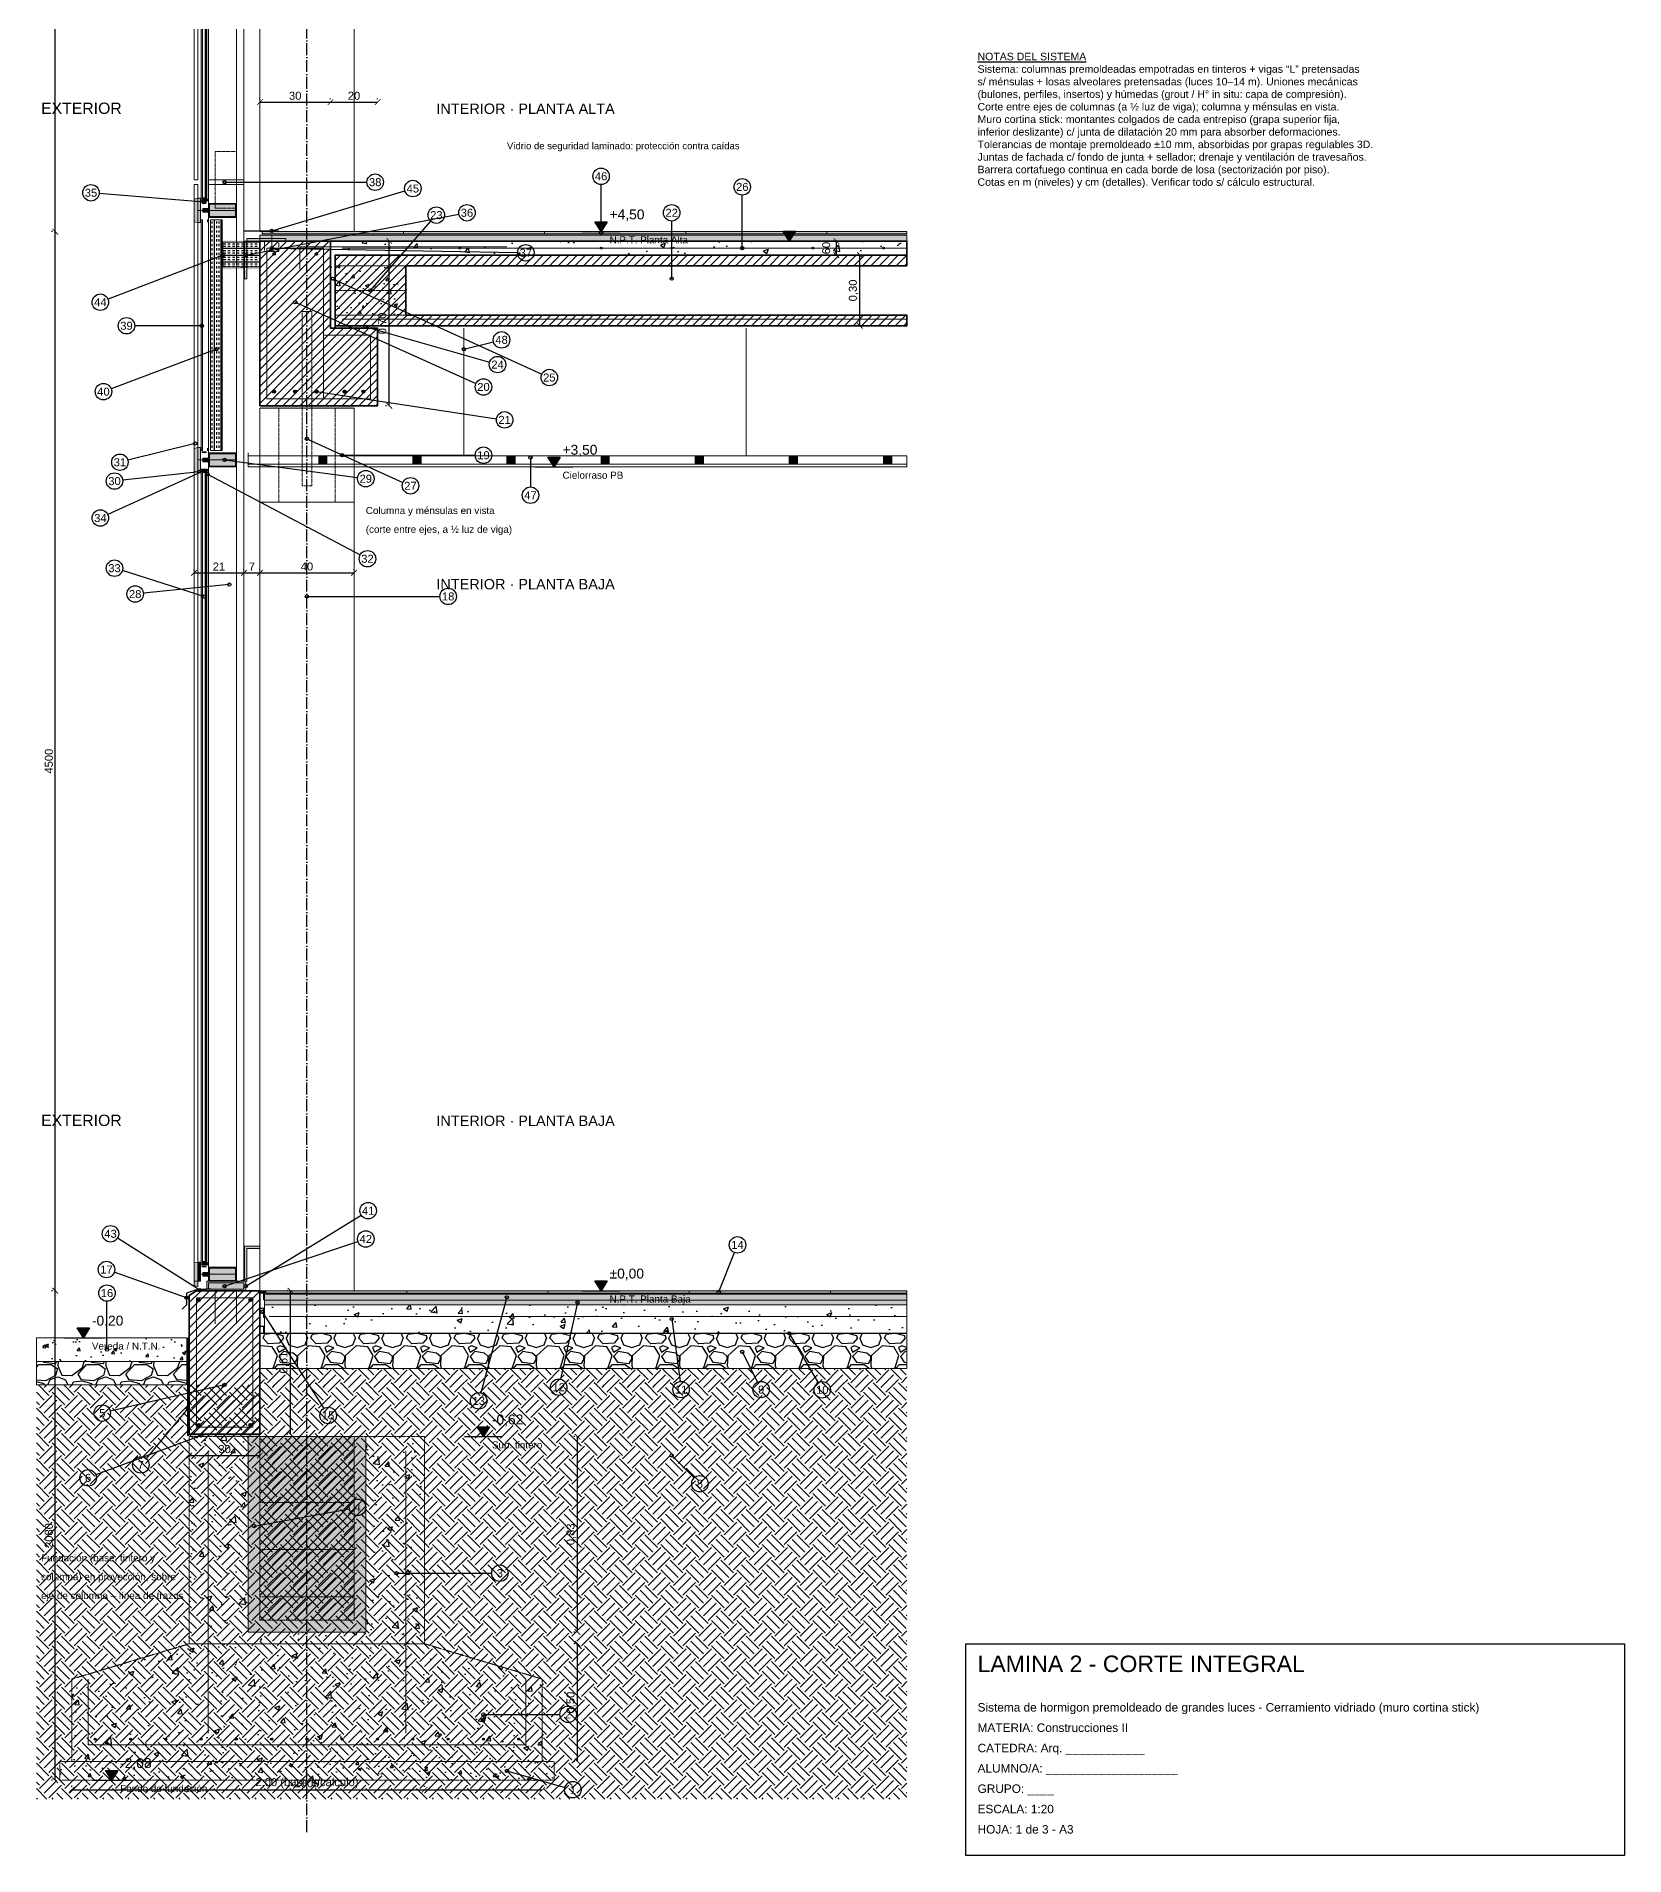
# Model space of a CAD drawing. Header units: millimetres. Extents: x -700 to 6050, y -2400 to 10581.
# Drawn here: x -700 to 6050, y -2400 to 5329 of the extents above; entities that cross this region are included whole.
import ezdxf
from ezdxf.enums import TextEntityAlignment as Align

# ---------------------------------------------------------------- set-up
doc = ezdxf.new("R2010")
doc.units = ezdxf.units.MM
doc.linetypes.add('DASHDOT', pattern=[3.556, 2.54, -0.508, 0, -0.508])
doc.linetypes.add('DASHED', pattern=[1.524, 1.27, -0.254])
for name, color, linetype in [('A-ACERO', 250, 'Continuous'), ('A-AISLACION-EPS', 50, 'Continuous'), ('A-AISLACION-LANA', 40, 'Continuous'), ('A-ALUMINIO', 253, 'Continuous'), ('A-ARMADURAS', 14, 'Continuous'), ('A-BARRERAS-MEMBRANAS', 7, 'Continuous'), ('A-CONTORNOS', 7, 'Continuous'), ('A-GROUT', 251, 'Continuous'), ('A-HORMIGON-INSITU', 33, 'Continuous'), ('A-HORMIGON-PREMOLDEADO', 8, 'Continuous'), ('A-HORMIGON-SIMPLE', 9, 'Continuous'), ('A-MORTERO-CARPETAS', 252, 'Continuous'), ('A-NEOPRENO-SELLADORES', 7, 'Continuous'), ('A-PROYECCION-OCULTO', 8, 'DASHED'), ('A-SELLADOR-INTUMESCENTE', 1, 'Continuous'), ('A-SOLADOS', 31, 'Continuous'), ('A-TERRENO', 32, 'Continuous'), ('A-TOSCA', 42, 'Continuous'), ('A-VIDRIO', 4, 'Continuous'), ('A-VISTA', 8, 'Continuous'), ('X-COTAS', 3, 'Continuous'), ('X-EJES', 1, 'DASHDOT'), ('X-NIVELES', 7, 'Continuous'), ('X-REFERENCIAS', 1, 'Continuous'), ('X-ROTULO', 7, 'Continuous'), ('X-TEXTOS', 7, 'Continuous')]:
    doc.layers.add(name, color=color, linetype=linetype)
doc.styles.add('ARIAL', font='arial.ttf')
doc.dimstyles.new('CORTE_1-20', dxfattribs={"dimscale": 20, "dimtxt": 1.7, "dimasz": 1.2, "dimexe": 0.8, "dimexo": 0.6, "dimgap": 0.5, "dimtad": 1, "dimdec": 0, "dimtxsty": 'ARIAL', "dimblk": 'ARCHTICK', "dimcen": 2.5, "dimclrd": 3, "dimclre": 3, "dimazin": 3, "dimtfac": 1, "dimtmove": 0, "dimatfit": 3, "dimarcsym": 0})

# ---------------------------------------------------------------- blocks, each defined once
blk = doc.blocks.new('_ARCHTICK')
at = {"color": 0, "linetype": 'ByBlock', "const_width": 0.15}
blk.add_lwpolyline([(-0.5, -0.5), (0.5, 0.5)], dxfattribs=at)

msp = doc.modelspace()

# ---------------------------------------------------------------- hatches: boundary and pattern name
at = {"layer": 'A-ACERO', "true_color": 0x333333}
h = msp.add_hatch(color=250, dxfattribs=at)
h.dxf.hatch_style = 1
h.paths.add_polyline_path([(2, 4620), (24, 4620), (24, 4626), (2, 4626)])
at = {"layer": 'A-ACERO', "true_color": 0x3b3b3b}
h = msp.add_hatch(color=250, dxfattribs=at)
h.dxf.hatch_style = 1
h.paths.add_polyline_path([(90, 3570), (93, 3570), (93, 4550), (90, 4550)])
h = msp.add_hatch(color=250, dxfattribs=at)
h.dxf.hatch_style = 1
h.paths.add_polyline_path([(185, 4460), (360, 4460), (360, 4470), (195, 4470), (195, 4300), (185, 4300)])
h = msp.add_hatch(color=250, dxfattribs=at)
h.dxf.hatch_style = 1
h.paths.add_polyline_path([(93, 4340), (250, 4340), (250, 4350), (93, 4350)])
at = {"layer": 'A-ACERO', "true_color": 0x333333}
h = msp.add_hatch(color=250, dxfattribs=at)
h.dxf.hatch_style = 1
h.paths.add_polyline_path([(2, 3560), (24, 3560), (24, 3566), (2, 3566)])
at = {"layer": 'A-ACERO', "true_color": 0x3b3b3b}
h = msp.add_hatch(color=250, dxfattribs=at)
h.dxf.hatch_style = 1
h.paths.add_polyline_path([(185, 40), (195, 40), (195, 180), (250, 180), (250, 190), (185, 190)])
at = {"layer": 'A-ACERO', "true_color": 0x333333}
h = msp.add_hatch(color=250, dxfattribs=at)
h.dxf.hatch_style = 1
h.paths.add_polyline_path([(2, 100), (24, 100), (24, 106), (2, 106)])
at = {"layer": 'A-AISLACION-EPS'}
h = msp.add_hatch(dxfattribs=at)
h.set_pattern_fill('ZIGZAG', color=256, scale=6, angle=90)
h.paths.add_polyline_path([(250, -180), (270, -180), (270, -10), (250, -10)])
at = {"layer": 'A-AISLACION-LANA'}
h = msp.add_hatch(dxfattribs=at)
h.set_pattern_fill('INSUL', color=256, scale=3, angle=90)
h.paths.add_polyline_path([(40, 3570), (90, 3570), (90, 4550), (40, 4550)])
h = msp.add_hatch(dxfattribs=at)
h.set_pattern_fill('INSUL', color=256, scale=3)
h.paths.add_polyline_path([(93, 4350), (250, 4350), (250, 4455), (93, 4455)])
at = {"layer": 'A-ALUMINIO', "true_color": 0xb9c0c6}
h = msp.add_hatch(color=9, dxfattribs=at)
h.dxf.hatch_style = 1
h.paths.add_polyline_path([(-30, 4542), (-14, 4538), (-14, 4642), (-30, 4638)])
at = {"layer": 'A-ALUMINIO', "true_color": 0x9aa3ab}
h = msp.add_hatch(color=253, dxfattribs=at)
h.dxf.hatch_style = 1
h.paths.add_polyline_path([(-14, 4538), (-2, 4538), (-2, 4642), (-14, 4642)])
h = msp.add_hatch(color=253, dxfattribs=at)
h.dxf.hatch_style = 1
h.paths.add_polyline_path([(6, 4630), (18, 4630), (18, 4644), (6, 4644)])
h = msp.add_hatch(color=253, dxfattribs=at)
h.dxf.hatch_style = 1
h.paths.add_polyline_path([(8, 4582), (32, 4582), (32, 4598), (8, 4598)])
h = msp.add_hatch(color=253, dxfattribs=at)
h.dxf.hatch_style = 1
h.paths.add_polyline_path([(32, 4560), (150, 4560), (150, 4620), (32, 4620)])
at = {"layer": 'A-ALUMINIO', "true_color": 0xb9c0c6}
h = msp.add_hatch(color=9, dxfattribs=at)
h.dxf.hatch_style = 1
h.paths.add_polyline_path([(-30, 3482), (-14, 3478), (-14, 3582), (-30, 3578)])
at = {"layer": 'A-ALUMINIO', "true_color": 0x9aa3ab}
h = msp.add_hatch(color=253, dxfattribs=at)
h.dxf.hatch_style = 1
h.paths.add_polyline_path([(-14, 3478), (-2, 3478), (-2, 3582), (-14, 3582)])
h = msp.add_hatch(color=253, dxfattribs=at)
h.dxf.hatch_style = 1
h.paths.add_polyline_path([(32, 3500), (150, 3500), (150, 3560), (32, 3560)])
h = msp.add_hatch(color=253, dxfattribs=at)
h.dxf.hatch_style = 1
h.paths.add_polyline_path([(6, 3476), (18, 3476), (18, 3490), (6, 3490)])
h = msp.add_hatch(color=253, dxfattribs=at)
h.dxf.hatch_style = 1
h.paths.add_polyline_path([(8, 3522), (32, 3522), (32, 3538), (8, 3538)])
h = msp.add_hatch(color=253, dxfattribs=at)
h.dxf.hatch_style = 1
h.paths.add_polyline_path([(500, 3512.5), (535, 3512.5), (535, 3547), (500, 3547)])
h = msp.add_hatch(color=253, dxfattribs=at)
h.dxf.hatch_style = 1
h.paths.add_polyline_path([(900, 3512.5), (935, 3512.5), (935, 3547), (900, 3547)])
h = msp.add_hatch(color=253, dxfattribs=at)
h.dxf.hatch_style = 1
h.paths.add_polyline_path([(1300, 3512.5), (1335, 3512.5), (1335, 3547), (1300, 3547)])
h = msp.add_hatch(color=253, dxfattribs=at)
h.dxf.hatch_style = 1
h.paths.add_polyline_path([(1700, 3512.5), (1735, 3512.5), (1735, 3547), (1700, 3547)])
h = msp.add_hatch(color=253, dxfattribs=at)
h.dxf.hatch_style = 1
h.paths.add_polyline_path([(2100, 3512.5), (2135, 3512.5), (2135, 3547), (2100, 3547)])
h = msp.add_hatch(color=253, dxfattribs=at)
h.dxf.hatch_style = 1
h.paths.add_polyline_path([(2500, 3512.5), (2535, 3512.5), (2535, 3547), (2500, 3547)])
h = msp.add_hatch(color=253, dxfattribs=at)
h.dxf.hatch_style = 1
h.paths.add_polyline_path([(2900, 3512.5), (2935, 3512.5), (2935, 3547), (2900, 3547)])
at = {"layer": 'A-ALUMINIO', "true_color": 0xb9c0c6}
h = msp.add_hatch(color=9, dxfattribs=at)
h.dxf.hatch_style = 1
h.paths.add_polyline_path([(-30, 22), (-14, 18), (-14, 122), (-30, 118)])
at = {"layer": 'A-ALUMINIO', "true_color": 0x9aa3ab}
h = msp.add_hatch(color=253, dxfattribs=at)
h.dxf.hatch_style = 1
h.paths.add_polyline_path([(-14, 40), (-2, 40), (-2, 122), (-14, 122)])
h = msp.add_hatch(color=253, dxfattribs=at)
h.dxf.hatch_style = 1
h.paths.add_polyline_path([(6, 110), (18, 110), (18, 124), (6, 124)])
h = msp.add_hatch(color=253, dxfattribs=at)
h.dxf.hatch_style = 1
h.paths.add_polyline_path([(8, 62), (32, 62), (32, 78), (8, 78)])
h = msp.add_hatch(color=253, dxfattribs=at)
h.dxf.hatch_style = 1
h.paths.add_polyline_path([(32, 40), (150, 40), (150, 100), (32, 100)])
h = msp.add_hatch(color=253, dxfattribs=at)
h.dxf.hatch_style = 1
h.paths.add_polyline_path([(25, 0), (190, 0), (190, 40), (25, 40)])
at = {"layer": 'A-ARMADURAS'}
h = msp.add_hatch(color=256, dxfattribs=at)
h.dxf.hatch_style = 1
edge = h.paths.add_edge_path()
edge.add_arc((310, 4405), 5.6, 0, 360)
h = msp.add_hatch(color=256, dxfattribs=at)
h.dxf.hatch_style = 1
edge = h.paths.add_edge_path()
edge.add_arc((490, 4405), 5.6, 0, 360)
h = msp.add_hatch(color=256, dxfattribs=at)
h.dxf.hatch_style = 1
edge = h.paths.add_edge_path()
edge.add_arc((800, 4430), 3.6, 0, 360)
h = msp.add_hatch(color=256, dxfattribs=at)
h.dxf.hatch_style = 1
edge = h.paths.add_edge_path()
edge.add_arc((1100, 4430), 3.6, 0, 360)
h = msp.add_hatch(color=256, dxfattribs=at)
h.dxf.hatch_style = 1
edge = h.paths.add_edge_path()
edge.add_arc((1400, 4430), 3.6, 0, 360)
h = msp.add_hatch(color=256, dxfattribs=at)
h.dxf.hatch_style = 1
edge = h.paths.add_edge_path()
edge.add_arc((1700, 4430), 3.6, 0, 360)
h = msp.add_hatch(color=256, dxfattribs=at)
h.dxf.hatch_style = 1
edge = h.paths.add_edge_path()
edge.add_arc((2000, 4430), 3.6, 0, 360)
h = msp.add_hatch(color=256, dxfattribs=at)
h.dxf.hatch_style = 1
edge = h.paths.add_edge_path()
edge.add_arc((2300, 4430), 3.6, 0, 360)
h = msp.add_hatch(color=256, dxfattribs=at)
h.dxf.hatch_style = 1
edge = h.paths.add_edge_path()
edge.add_arc((2600, 4430), 3.6, 0, 360)
h = msp.add_hatch(color=256, dxfattribs=at)
h.dxf.hatch_style = 1
edge = h.paths.add_edge_path()
edge.add_arc((2900, 4430), 3.6, 0, 360)
h = msp.add_hatch(color=256, dxfattribs=at)
h.dxf.hatch_style = 1
edge = h.paths.add_edge_path()
edge.add_arc((310, 3820), 6.6, 0, 360)
h = msp.add_hatch(color=256, dxfattribs=at)
h.dxf.hatch_style = 1
edge = h.paths.add_edge_path()
edge.add_arc((400, 3820), 6.6, 0, 360)
h = msp.add_hatch(color=256, dxfattribs=at)
h.dxf.hatch_style = 1
edge = h.paths.add_edge_path()
edge.add_arc((490, 3820), 6.6, 0, 360)
h = msp.add_hatch(color=256, dxfattribs=at)
h.dxf.hatch_style = 1
edge = h.paths.add_edge_path()
edge.add_arc((610, 3820), 6.6, 0, 360)
h = msp.add_hatch(color=256, dxfattribs=at)
h.dxf.hatch_style = 1
edge = h.paths.add_edge_path()
edge.add_arc((690, 3820), 6.6, 0, 360)
h = msp.add_hatch(color=256, dxfattribs=at)
h.dxf.hatch_style = 1
edge = h.paths.add_edge_path()
edge.add_arc((-10, -40), 6.4, 0, 360)
h = msp.add_hatch(color=256, dxfattribs=at)
h.dxf.hatch_style = 1
edge = h.paths.add_edge_path()
edge.add_arc((210, -40), 6.4, 0, 360)
h = msp.add_hatch(color=256, dxfattribs=at)
h.dxf.hatch_style = 1
edge = h.paths.add_edge_path()
edge.add_arc((-10, -570), 6.4, 0, 360)
h = msp.add_hatch(color=256, dxfattribs=at)
h.dxf.hatch_style = 1
edge = h.paths.add_edge_path()
edge.add_arc((210, -570), 6.4, 0, 360)
h = msp.add_hatch(color=256, dxfattribs=at)
h.dxf.hatch_style = 1
edge = h.paths.add_edge_path()
edge.add_arc((-450, -1905), 4.4, 0, 360)
h = msp.add_hatch(color=256, dxfattribs=at)
h.dxf.hatch_style = 1
edge = h.paths.add_edge_path()
edge.add_arc((-300, -1905), 4.4, 0, 360)
h = msp.add_hatch(color=256, dxfattribs=at)
h.dxf.hatch_style = 1
edge = h.paths.add_edge_path()
edge.add_arc((-150, -1905), 4.4, 0, 360)
h = msp.add_hatch(color=256, dxfattribs=at)
h.dxf.hatch_style = 1
edge = h.paths.add_edge_path()
edge.add_arc((0, -1905), 4.4, 0, 360)
h = msp.add_hatch(color=256, dxfattribs=at)
h.dxf.hatch_style = 1
edge = h.paths.add_edge_path()
edge.add_arc((150, -1905), 4.4, 0, 360)
h = msp.add_hatch(color=256, dxfattribs=at)
h.dxf.hatch_style = 1
edge = h.paths.add_edge_path()
edge.add_arc((300, -1905), 4.4, 0, 360)
h = msp.add_hatch(color=256, dxfattribs=at)
h.dxf.hatch_style = 1
edge = h.paths.add_edge_path()
edge.add_arc((450, -1905), 4.4, 0, 360)
h = msp.add_hatch(color=256, dxfattribs=at)
h.dxf.hatch_style = 1
edge = h.paths.add_edge_path()
edge.add_arc((600, -1905), 4.4, 0, 360)
h = msp.add_hatch(color=256, dxfattribs=at)
h.dxf.hatch_style = 1
edge = h.paths.add_edge_path()
edge.add_arc((750, -1905), 4.4, 0, 360)
h = msp.add_hatch(color=256, dxfattribs=at)
h.dxf.hatch_style = 1
edge = h.paths.add_edge_path()
edge.add_arc((900, -1905), 4.4, 0, 360)
h = msp.add_hatch(color=256, dxfattribs=at)
h.dxf.hatch_style = 1
edge = h.paths.add_edge_path()
edge.add_arc((1050, -1905), 4.4, 0, 360)
h = msp.add_hatch(color=256, dxfattribs=at)
h.dxf.hatch_style = 1
edge = h.paths.add_edge_path()
edge.add_arc((1200, -1905), 4.4, 0, 360)
h = msp.add_hatch(color=256, dxfattribs=at)
h.dxf.hatch_style = 1
edge = h.paths.add_edge_path()
edge.add_arc((1350, -1905), 4.4, 0, 360)
at = {"layer": 'A-BARRERAS-MEMBRANAS', "true_color": 0x000000}
h = msp.add_hatch(color=18, dxfattribs=at)
h.dxf.hatch_style = 1
h.paths.add_polyline_path([(250, -182), (3000, -182), (3000, -180), (250, -180)])
at = {"layer": 'A-GROUT', "transparency": 33554559}
h = msp.add_hatch(dxfattribs=at)
h.set_pattern_fill('AR-SAND', color=256, scale=0.4)
h.paths.add_polyline_path([(200, -1450), (700, -1450), (700, -620), (200, -620)])
at = {"layer": 'A-HORMIGON-INSITU'}
h = msp.add_hatch(dxfattribs=at)
h.set_pattern_fill('AR-CONC', color=256, scale=1.2)
h.paths.add_polyline_path([(550, 4090), (570, 4090), (570, 4400), (3000, 4400), (3000, 4460), (550, 4460)])
h = msp.add_hatch(dxfattribs=at)
h.set_pattern_fill('AR-CONC', color=256, scale=1.2)
h.paths.add_polyline_path([(270, -180), (3000, -180), (3000, -60), (270, -60)])
at = {"layer": 'A-HORMIGON-INSITU', "transparency": 33554559}
h = msp.add_hatch(dxfattribs=at)
h.set_pattern_fill('AR-CONC', color=256, scale=1.2)
h.paths.add_polyline_path([(-50, -1500), (950, -1500), (950, -620), (700, -620), (700, -1450), (200, -1450), (200, -620), (-50, -620)])
h = msp.add_hatch(dxfattribs=at)
h.set_pattern_fill('AR-CONC', color=256, scale=1.2)
h.paths.add_polyline_path([(-550, -2000), (1450, -2000), (1450, -1650), (950, -1500), (-50, -1500), (-550, -1650)])
at = {"layer": 'A-HORMIGON-PREMOLDEADO'}
h = msp.add_hatch(dxfattribs=at)
h.set_pattern_fill('ANSI31', color=256, scale=8)
h.paths.add_polyline_path([(250, 3760), (750, 3760), (750, 4090), (550, 4090), (550, 4460), (250, 4460)])
h = msp.add_hatch(dxfattribs=at)
h.set_pattern_fill('ANSI31', color=256, scale=8)
h.paths.add_polyline_path([(570, 4100), (3000, 4100), (3000, 4145), (870, 4145), (870, 4355), (3000, 4355), (3000, 4400), (570, 4400)])
h = msp.add_hatch(dxfattribs=at)
h.set_pattern_fill('ANSI31', color=256, scale=8)
h.paths.add_polyline_path([(-50, -610), (250, -610), (250, 0), (-20, 0), (-50, -20)])
at = {"layer": 'A-HORMIGON-PREMOLDEADO', "transparency": 33554559}
h = msp.add_hatch(dxfattribs=at)
h.set_pattern_fill('ANSI31', color=256, scale=8)
h.paths.add_polyline_path([(250, -1400), (650, -1400), (650, -620), (250, -620)])
at = {"layer": 'A-HORMIGON-SIMPLE'}
h = msp.add_hatch(dxfattribs=at)
h.set_pattern_fill('AR-CONC', color=256, scale=0.8)
h.paths.add_polyline_path([(570, 4145), (870, 4145), (870, 4355), (570, 4355)])
h = msp.add_hatch(dxfattribs=at)
h.set_pattern_fill('AR-CONC', color=256, scale=0.8)
h.paths.add_polyline_path([(-700, -300), (-60, -300), (-60, -200), (-700, -200)])
at = {"layer": 'A-HORMIGON-SIMPLE', "transparency": 33554559}
h = msp.add_hatch(dxfattribs=at)
h.set_pattern_fill('AR-CONC', color=256, scale=0.8)
h.paths.add_polyline_path([(-600, -2080), (1500, -2080), (1500, -2000), (-600, -2000)])
at = {"layer": 'A-MORTERO-CARPETAS'}
h = msp.add_hatch(dxfattribs=at)
h.set_pattern_fill('AR-SAND', color=256, scale=0.6)
h.paths.add_polyline_path([(250, 4460), (3000, 4460), (3000, 4485), (250, 4485)])
at = {"layer": 'A-MORTERO-CARPETAS', "true_color": 0x8d8d8d}
h = msp.add_hatch(color=252, dxfattribs=at)
h.dxf.hatch_style = 1
h.paths.add_polyline_path([(260, 4485), (3000, 4485), (3000, 4490), (260, 4490)])
at = {"layer": 'A-MORTERO-CARPETAS'}
h = msp.add_hatch(dxfattribs=at)
h.set_pattern_fill('AR-SAND', color=256, scale=0.6)
h.paths.add_polyline_path([(270, -40), (3000, -40), (3000, -15), (270, -15)])
h = msp.add_hatch(dxfattribs=at)
h.set_pattern_fill('AR-SAND', color=256, scale=0.4)
h.paths.add_polyline_path([(270, -60), (3000, -60), (3000, -40), (270, -40)])
at = {"layer": 'A-MORTERO-CARPETAS', "true_color": 0x8d8d8d}
h = msp.add_hatch(color=252, dxfattribs=at)
h.dxf.hatch_style = 1
h.paths.add_polyline_path([(275, -15), (3000, -15), (3000, -10), (275, -10)])
at = {"layer": 'A-NEOPRENO-SELLADORES', "true_color": 0x111111}
h = msp.add_hatch(color=250, dxfattribs=at)
h.dxf.hatch_style = 1
h.paths.add_polyline_path([(-2, 4628), (0, 4628), (0, 4640), (-2, 4640)])
h = msp.add_hatch(color=250, dxfattribs=at)
h.dxf.hatch_style = 1
h.paths.add_polyline_path([(25, 4628), (30, 4628), (30, 4640), (25, 4640)])
h = msp.add_hatch(color=250, dxfattribs=at)
h.dxf.hatch_style = 1
h.paths.add_polyline_path([(6, 4630), (18, 4630), (18, 4634), (6, 4634)])
h = msp.add_hatch(color=250, dxfattribs=at)
h.dxf.hatch_style = 1
h.paths.add_polyline_path([(-2, 4540), (0, 4540), (0, 4552), (-2, 4552)])
h = msp.add_hatch(color=250, dxfattribs=at)
h.dxf.hatch_style = 1
h.paths.add_polyline_path([(25, 4540), (30, 4540), (30, 4552), (25, 4552)])
h = msp.add_hatch(color=250, dxfattribs=at)
h.dxf.hatch_style = 1
h.paths.add_polyline_path([(590, 4090), (740, 4090), (740, 4100), (590, 4100)])
h = msp.add_hatch(color=250, dxfattribs=at)
h.dxf.hatch_style = 1
h.paths.add_polyline_path([(250, 3750), (650, 3750), (650, 3760), (250, 3760)])
h = msp.add_hatch(color=250, dxfattribs=at)
h.dxf.hatch_style = 1
h.paths.add_polyline_path([(-2, 3568), (0, 3568), (0, 3580), (-2, 3580)])
h = msp.add_hatch(color=250, dxfattribs=at)
h.dxf.hatch_style = 1
h.paths.add_polyline_path([(25, 3568), (30, 3568), (30, 3580), (25, 3580)])
h = msp.add_hatch(color=250, dxfattribs=at)
h.dxf.hatch_style = 1
h.paths.add_polyline_path([(-2, 3480), (0, 3480), (0, 3492), (-2, 3492)])
h = msp.add_hatch(color=250, dxfattribs=at)
h.dxf.hatch_style = 1
h.paths.add_polyline_path([(6, 3486), (18, 3486), (18, 3490), (6, 3490)])
h = msp.add_hatch(color=250, dxfattribs=at)
h.dxf.hatch_style = 1
h.paths.add_polyline_path([(25, 3480), (30, 3480), (30, 3492), (25, 3492)])
h = msp.add_hatch(color=250, dxfattribs=at)
h.dxf.hatch_style = 1
h.paths.add_polyline_path([(-2, 108), (0, 108), (0, 120), (-2, 120)])
h = msp.add_hatch(color=250, dxfattribs=at)
h.dxf.hatch_style = 1
h.paths.add_polyline_path([(6, 110), (18, 110), (18, 114), (6, 114)])
h = msp.add_hatch(color=250, dxfattribs=at)
h.dxf.hatch_style = 1
h.paths.add_polyline_path([(25, 108), (30, 108), (30, 120), (25, 120)])
at = {"layer": 'A-NEOPRENO-SELLADORES', "true_color": 0x222222}
h = msp.add_hatch(color=250, dxfattribs=at)
h.dxf.hatch_style = 1
h.paths.add_polyline_path([(-30, 0), (25, 0), (25, 4), (-30, 4)])
at = {"layer": 'A-NEOPRENO-SELLADORES', "true_color": 0x111111}
h = msp.add_hatch(color=250, dxfattribs=at)
h.dxf.hatch_style = 1
h.paths.add_polyline_path([(250, -10), (275, -10), (275, 0), (250, 0)])
h = msp.add_hatch(color=250, dxfattribs=at)
h.dxf.hatch_style = 1
h.paths.add_polyline_path([(-60, -300), (-56, -300), (-56, -200), (-60, -200)])
h = msp.add_hatch(color=250, dxfattribs=at)
h.dxf.hatch_style = 1
h.paths.add_polyline_path([(-50, -620), (250, -620), (250, -610), (-50, -610)])
at = {"layer": 'A-SELLADOR-INTUMESCENTE', "true_color": 0xc0392b}
h = msp.add_hatch(color=22, dxfattribs=at)
h.dxf.hatch_style = 1
h.paths.add_polyline_path([(93, 4455), (250, 4455), (250, 4462), (93, 4462)])
at = {"layer": 'A-SOLADOS', "true_color": 0xcdbb9c}
h = msp.add_hatch(color=9, dxfattribs=at)
h.dxf.hatch_style = 1
h.paths.add_polyline_path([(260, 4490), (3000, 4490), (3000, 4500), (260, 4500)])
h = msp.add_hatch(color=9, dxfattribs=at)
h.dxf.hatch_style = 1
h.paths.add_polyline_path([(275, -10), (3000, -10), (3000, 0), (275, 0)])
at = {"layer": 'A-TERRENO'}
h = msp.add_hatch(dxfattribs=at)
h.set_pattern_fill('EARTH', color=256, scale=12, angle=45)
h.paths.add_polyline_path([(250, -400), (3000, -400), (3000, -330), (250, -330)])
h = msp.add_hatch(dxfattribs=at)
h.set_pattern_fill('EARTH', color=256, scale=12, angle=45)
h.paths.add_polyline_path([(-700, -2160), (3000, -2160), (3000, -400), (-700, -400)])
at = {"layer": 'A-TOSCA'}
h = msp.add_hatch(dxfattribs=at)
h.set_pattern_fill('GRAVEL', color=256, scale=8)
h.paths.add_polyline_path([(250, -330), (3000, -330), (3000, -182), (250, -182)])
h = msp.add_hatch(dxfattribs=at)
h.set_pattern_fill('GRAVEL', color=256, scale=8)
h.paths.add_polyline_path([(-700, -400), (-60, -400), (-60, -300), (-700, -300)])
at = {"layer": 'A-VIDRIO', "true_color": 0xbfe3f0}
h = msp.add_hatch(color=254, dxfattribs=at)
h.dxf.hatch_style = 1
h.paths.add_polyline_path([(0, 4630), (6, 4630), (6, 8330), (0, 8330)])
h = msp.add_hatch(color=254, dxfattribs=at)
h.dxf.hatch_style = 1
h.paths.add_polyline_path([(18, 4630), (25, 4630), (25, 8330), (18, 8330)])
at = {"layer": 'A-VIDRIO', "true_color": 0x6f8796}
h = msp.add_hatch(color=252, dxfattribs=at)
h.dxf.hatch_style = 1
h.paths.add_polyline_path([(0, 3570), (6, 3570), (6, 4550), (0, 4550)])
at = {"layer": 'A-VIDRIO', "true_color": 0xbfe3f0}
h = msp.add_hatch(color=254, dxfattribs=at)
h.dxf.hatch_style = 1
h.paths.add_polyline_path([(0, 110), (6, 110), (6, 3490), (0, 3490)])
h = msp.add_hatch(color=254, dxfattribs=at)
h.dxf.hatch_style = 1
h.paths.add_polyline_path([(18, 110), (25, 110), (25, 3490), (18, 3490)])
at = {"layer": 'X-NIVELES'}
h = msp.add_hatch(color=256, dxfattribs=at)
h.dxf.hatch_style = 1
h.paths.add_polyline_path([(1700, 4500), (1674, 4542), (1726, 4542)])
h = msp.add_hatch(color=256, dxfattribs=at)
h.dxf.hatch_style = 1
h.paths.add_polyline_path([(2500, 4460), (2474, 4502), (2526, 4502)])
h = msp.add_hatch(color=256, dxfattribs=at)
h.dxf.hatch_style = 1
h.paths.add_polyline_path([(1500, 3500), (1474, 3542), (1526, 3542)])
h = msp.add_hatch(color=256, dxfattribs=at)
h.dxf.hatch_style = 1
h.paths.add_polyline_path([(1700, 0), (1674, 42), (1726, 42)])
h = msp.add_hatch(color=256, dxfattribs=at)
h.dxf.hatch_style = 1
h.paths.add_polyline_path([(-500, -200), (-526, -158), (-474, -158)])
h = msp.add_hatch(color=256, dxfattribs=at)
h.dxf.hatch_style = 1
h.paths.add_polyline_path([(1200, -620), (1174, -578), (1226, -578)])
h = msp.add_hatch(color=256, dxfattribs=at)
h.dxf.hatch_style = 1
h.paths.add_polyline_path([(-380, -2080), (-406, -2038), (-354, -2038)])

# ---------------------------------------------------------------- linework, layer by layer
at = {"layer": 'A-ARMADURAS', "lineweight": 13}
for points in [[(280, 3790), (520, 3790), (520, 4430), (280, 4430)], [(-20, -580), (220, -580), (220, -30), (-20, -30)]]:
    msp.add_lwpolyline(points, close=True, dxfattribs=at)
at = {"layer": 'A-ARMADURAS', "lineweight": 18}
for points in [[(420, 4340), (420, 4435), (1300, 4435)], [(600, 4128), (3000, 4128)]]:
    msp.add_lwpolyline(points, dxfattribs=at)
at = {"layer": 'A-ARMADURAS', "lineweight": 13}
for points in [[(600, 4430), (3000, 4430)], [(520, 3790), (720, 3790), (720, 4060), (520, 4060)], [(290, -110), (3000, -110)], [(30, -1880), (30, -680)], [(870, -1880), (870, -680)], [(-480, -1650), (-480, -1930), (1380, -1930), (1380, -1650)]]:
    msp.add_lwpolyline(points, dxfattribs=at)
at = {"layer": 'A-ARMADURAS'}
for centre, radius in [((310, 4405), 5.6), ((490, 4405), 5.6), ((800, 4430), 3.6), ((1100, 4430), 3.6), ((1400, 4430), 3.6), ((1700, 4430), 3.6), ((2000, 4430), 3.6), ((2300, 4430), 3.6), ((2600, 4430), 3.6), ((2900, 4430), 3.6), ((310, 3820), 6.6), ((400, 3820), 6.6), ((490, 3820), 6.6), ((610, 3820), 6.6), ((690, 3820), 6.6), ((-10, -40), 6.4), ((210, -40), 6.4), ((-10, -570), 6.4), ((210, -570), 6.4), ((-450, -1905), 4.4), ((-300, -1905), 4.4), ((-150, -1905), 4.4), ((0, -1905), 4.4), ((150, -1905), 4.4), ((300, -1905), 4.4), ((450, -1905), 4.4), ((600, -1905), 4.4), ((750, -1905), 4.4), ((900, -1905), 4.4), ((1050, -1905), 4.4), ((1200, -1905), 4.4), ((1350, -1905), 4.4)]:
    msp.add_circle(centre, radius, dxfattribs=at)
at = {"layer": 'A-CONTORNOS', "lineweight": 13}
for points in [[(-30, 4720), (-14, 4720), (-14, 8400), (-30, 8400)], [(-30, 40), (-14, 40), (-14, 4700), (-30, 4700)], [(-30, 4542), (-14, 4538), (-14, 4642), (-30, 4638)], [(-14, 4538), (-2, 4538), (-2, 4642), (-14, 4642)], [(6, 4630), (18, 4630), (18, 4644), (6, 4644)], [(8, 4582), (32, 4582), (32, 4598), (8, 4598)], [(36, 4564), (146, 4564), (146, 4616), (36, 4616)], [(185, 4460), (360, 4460), (360, 4470), (195, 4470), (195, 4300), (185, 4300)], [(570, 4145), (870, 4145), (870, 4355), (570, 4355)], [(-30, 3482), (-14, 3478), (-14, 3582), (-30, 3578)], [(-14, 3478), (-2, 3478), (-2, 3582), (-14, 3582)], [(36, 3504), (146, 3504), (146, 3556), (36, 3556)], [(6, 3476), (18, 3476), (18, 3490), (6, 3490)], [(8, 3522), (32, 3522), (32, 3538), (8, 3538)], [(200, 3512.5), (3000, 3512.5), (3000, 3547), (200, 3547)], [(185, 40), (195, 40), (195, 180), (250, 180), (250, 190), (185, 190)], [(-30, 22), (-14, 18), (-14, 122), (-30, 118)], [(-14, 40), (-2, 40), (-2, 122), (-14, 122)], [(6, 110), (18, 110), (18, 124), (6, 124)], [(8, 62), (32, 62), (32, 78), (8, 78)], [(36, 44), (146, 44), (146, 96), (36, 96)], [(32, 6), (182, 6), (182, 34), (32, 34)]]:
    msp.add_lwpolyline(points, close=True, dxfattribs=at)
for points in [[(150, 4720), (150, 8400)], [(21.5, 4630), (21.5, 8330)], [(150, 40), (150, 4700)], [(-14, 4590), (70, 4590)], [(36, 4590), (146, 4590)], [(860, 4490), (860, 4500)], [(1460, 4490), (1460, 4500)], [(2060, 4490), (2060, 4500)], [(2660, 4490), (2660, 4500)], [(1117, 3547), (1117, 4090)], [(2317, 3547), (2317, 4090)], [(-14, 3530), (70, 3530)], [(21.5, 110), (21.5, 3490)], [(36, 3530), (146, 3530)], [(-14, 70), (70, 70)], [(36, 70), (146, 70)], [(60, 0), (60, -140)], [(150, 0), (150, -140)], [(875, -10), (875, 0)], [(1475, -10), (1475, 0)], [(2075, -10), (2075, 0)], [(2675, -10), (2675, 0)], [(-650, -200), (-620, -200)], [(-470, -200), (-440, -200)], [(-290, -200), (-260, -200)], [(-110, -200), (-80, -200)]]:
    msp.add_lwpolyline(points, dxfattribs=at)
at = {"layer": 'A-CONTORNOS', "lineweight": 18}
for points in [[(0, 4630), (6, 4630), (6, 8330), (0, 8330)], [(18, 4630), (25, 4630), (25, 8330), (18, 8330)], [(32, 4560), (150, 4560), (150, 4620), (32, 4620)], [(0, 3570), (6, 3570), (6, 4550), (0, 4550)], [(40, 3570), (90, 3570), (90, 4550), (40, 4550)], [(250, 4460), (3000, 4460), (3000, 4485), (250, 4485)], [(260, 4490), (3000, 4490), (3000, 4500), (260, 4500)], [(93, 4350), (250, 4350), (250, 4455), (93, 4455)], [(32, 3500), (150, 3500), (150, 3560), (32, 3560)], [(0, 110), (6, 110), (6, 3490), (0, 3490)], [(18, 110), (25, 110), (25, 3490), (18, 3490)], [(200, 3500), (3000, 3500), (3000, 3512.5), (200, 3512.5)], [(32, 40), (150, 40), (150, 100), (32, 100)], [(25, 0), (190, 0), (190, 40), (25, 40)], [(275, -10), (3000, -10), (3000, 0), (275, 0)], [(250, -180), (270, -180), (270, -10), (250, -10)], [(270, -40), (3000, -40), (3000, -15), (270, -15)], [(270, -60), (3000, -60), (3000, -40), (270, -40)], [(270, -180), (3000, -180), (3000, -60), (270, -60)], [(-700, -300), (-60, -300), (-60, -200), (-700, -200)], [(250, -330), (3000, -330), (3000, -182), (250, -182)], [(-700, -400), (-60, -400), (-60, -300), (-700, -300)]]:
    msp.add_lwpolyline(points, close=True, dxfattribs=at)
at = {"layer": 'A-CONTORNOS', "lineweight": 25}
for points in [[(182, 4503), (330, 4503)], [(165, 4350), (200, 4350)]]:
    msp.add_lwpolyline(points, dxfattribs=at)
at = {"layer": 'A-CONTORNOS', "lineweight": 18}
for points in [[(300, 4415), (300, 4485)], [(870, 4355), (3000, 4355)], [(870, 4145), (3000, 4145)], [(200, 3560), (200, 3500), (240, 3500)], [(-700, -400), (-50, -400)]]:
    msp.add_lwpolyline(points, dxfattribs=at)
at = {"layer": 'A-CONTORNOS', "lineweight": 35}
for points in [[(250, 3760), (750, 3760), (750, 4090), (550, 4090), (550, 4460), (250, 4460)], [(550, 4090), (570, 4090), (570, 4400), (3000, 4400), (3000, 4460), (550, 4460)], [(570, 4100), (3000, 4100), (3000, 4145), (870, 4145), (870, 4355), (3000, 4355), (3000, 4400), (570, 4400)], [(-50, -610), (250, -610), (250, 0), (-20, 0), (-50, -20)]]:
    msp.add_lwpolyline(points, close=True, dxfattribs=at)
at = {"layer": 'A-CONTORNOS', "lineweight": 30}
msp.add_lwpolyline([(40, 8), (-20, 4), (-62, -10), (-62, -60), (-80, -78)], dxfattribs=at)
at = {"layer": 'A-CONTORNOS', "lineweight": 40}
msp.add_lwpolyline([(-56, -200), (-56, -616)], dxfattribs=at)
at = {"layer": 'A-PROYECCION-OCULTO', "lineweight": 13}
for points in [[(60, 4600), (150, 4600), (150, 4840), (60, 4840)], [(270, 4415), (330, 4415), (330, 4460), (270, 4460)], [(430, 3420), (470, 3420), (470, 4160), (430, 4160)], [(200, -1450), (700, -1450), (700, -620), (200, -620)], [(250, -1400), (650, -1400), (650, -620), (250, -620)], [(-600, -2080), (1500, -2080), (1500, -2000), (-600, -2000)]]:
    msp.add_lwpolyline(points, close=True, dxfattribs=at)
for points in [[(570, 4250), (870, 4250)], [(330, 3350), (330, 3750)], [(570, 3350), (570, 3750)], [(250, -900), (650, -900)], [(250, -1100), (650, -1100)], [(250, -1300), (650, -1300)]]:
    msp.add_lwpolyline(points, dxfattribs=at)
at = {"layer": 'A-PROYECCION-OCULTO', "lineweight": 18}
for points in [[(-50, -1500), (950, -1500), (950, -620), (700, -620), (700, -1450), (200, -1450), (200, -620), (-50, -620)], [(-550, -2000), (1450, -2000), (1450, -1650), (950, -1500), (-50, -1500), (-550, -1650)]]:
    msp.add_lwpolyline(points, close=True, dxfattribs=at)
at = {"layer": 'A-VISTA', "lineweight": 13}
for points in [[(32, 4720), (182, 4720), (182, 8400), (32, 8400)], [(250, 4500), (650, 4500), (650, 7850), (250, 7850)], [(32, 4700), (182, 4700), (182, 4720), (32, 4720)], [(32, 40), (182, 40), (182, 4700), (32, 4700)], [(250, 3350), (650, 3350), (650, 3750), (250, 3750)], [(500, 3512.5), (535, 3512.5), (535, 3547), (500, 3547)], [(900, 3512.5), (935, 3512.5), (935, 3547), (900, 3547)], [(1300, 3512.5), (1335, 3512.5), (1335, 3547), (1300, 3547)], [(1700, 3512.5), (1735, 3512.5), (1735, 3547), (1700, 3547)], [(2100, 3512.5), (2135, 3512.5), (2135, 3547), (2100, 3547)], [(2500, 3512.5), (2535, 3512.5), (2535, 3547), (2500, 3547)], [(2900, 3512.5), (2935, 3512.5), (2935, 3547), (2900, 3547)], [(250, 0), (650, 0), (650, 3350), (250, 3350)]]:
    msp.add_lwpolyline(points, close=True, dxfattribs=at)
at = {"layer": 'X-EJES', "ltscale": 20}
msp.add_line((450, -2300), (450, 10150), dxfattribs=at)
at = {"layer": 'X-NIVELES'}
for p, q in [((1620, 4500), (1780, 4500)), ((2420, 4460), (2580, 4460)), ((1420, 3500), (1580, 3500)), ((1620, 0), (1780, 0)), ((-580, -200), (-420, -200)), ((1120, -620), (1280, -620)), ((-460, -2080), (-300, -2080))]:
    msp.add_line(p, q, dxfattribs=at)
for points in [[(1700, 4500), (1674, 4542), (1726, 4542)], [(2500, 4460), (2474, 4502), (2526, 4502)], [(1500, 3500), (1474, 3542), (1526, 3542)], [(1700, 0), (1674, 42), (1726, 42)], [(-500, -200), (-526, -158), (-474, -158)], [(1200, -620), (1174, -578), (1226, -578)], [(-380, -2080), (-406, -2038), (-354, -2038)]]:
    msp.add_lwpolyline(points, close=True, dxfattribs=at)
at = {"layer": 'X-REFERENCIAS'}
for p, q in [((12, 4625), (-433.1, 4662.1)), ((100, 4710), (705, 4710)), ((300, 4503), (866.5, 4672.9)), ((1700, 4495), (1700, 4700)), ((2300, 4430), (2300, 4655)), ((190, 4400), (1095.6, 4573.4)), ((720, 4250), (977, 4543.7)), ((2000, 4300), (2000, 4545)), ((300, 4430), (1345, 4410.6)), ((92, 4400), (-395.3, 4212.6)), ((560, 4300), (1448.2, 3894.5)), ((400, 4200), (1168.1, 3854.4)), ((3, 4100), (-282, 4100)), ((700, 4095), (1226.3, 3944.6)), ((1117, 4000), (1243, 4031.5)), ((65, 4000), (-382.2, 3832.3)), ((490, 3820), (1255.4, 3705.2)), ((-25, 3600), (-311, 3528.5)), ((450, 3620), (858.1, 3434.5)), ((12, 3483), (-396.1, 3297.5)), ((-8, 3480), (-333.2, 3443.9)), ((100, 3530), (665.3, 3454.6)), ((600, 3550), (1165, 3550)), ((1400, 3540), (1400, 3415)), ((27, 3470), (676.1, 3126.4)), ((12, 2950), (-334.6, 3059.5)), ((120, 3000), (-245.2, 2963.5)), ((450, 2950), (1015, 2950)), ((190, 20), (680.2, 321.7)), ((-5, 2), (-355.4, 223.3)), ((100, 20), (666.8, 208.9)), ((2200, -5), (2267, 162.5)), ((-62, -30), (-369, 78.4)), ((-400, -250), (-400, -45)), ((1300, -28), (1189.2, -434.2)), ((1600, -50), (1527.6, -375.8)), ((260, -90), (521.2, -500.5)), ((2000, -120), (2035.4, -385.3)), ((2500, -181), (2622.4, -390.8)), ((2300, -260), (2364.3, -388.7)), ((100, -400), (-385.9, -512.1)), ((-56, -500), (-233.6, -713.1)), ((0, -615), (-447.2, -782.7)), ((2000, -700), (2095.3, -795.3)), ((225, -1000), (630.6, -926.3)), ((830, -1200), (1235, -1200)), ((1200, -1800), (1525, -1800)), ((1300, -2040), (1546.3, -2110.4))]:
    msp.add_line(p, q, dxfattribs=at)
for centre, radius in [((100, 4710), 7), ((740, 4710), 35), ((900, 4683), 35), ((1700, 4735), 35), ((2300, 4690), 35), ((-468, 4665), 35), ((12, 4625), 7), ((1000, 4570), 35), ((1130, 4580), 35), ((2000, 4580), 35), ((300, 4503), 7), ((1700, 4495), 7), ((92, 4400), 7), ((190, 4400), 7), ((300, 4430), 7), ((1380, 4410), 35), ((2300, 4430), 7), ((560, 4300), 7), ((720, 4250), 7), ((2000, 4300), 7), ((-428, 4200), 35), ((400, 4200), 7), ((-317, 4100), 35), ((3, 4100), 7), ((700, 4095), 7), ((1277, 4040), 35), ((65, 4000), 7), ((1117, 4000), 7), ((1260, 3935), 35), ((1200, 3840), 35), ((1480, 3880), 35), ((-415, 3820), 35), ((490, 3820), 7), ((1290, 3700), 35), ((-25, 3600), 7), ((450, 3620), 7), ((600, 3550), 7), ((1200, 3550), 35), ((-345, 3520), 35), ((-8, 3480), 7), ((12, 3483), 7), ((100, 3530), 7), ((700, 3450), 35), ((1400, 3540), 7), ((-368, 3440), 35), ((27, 3470), 7), ((890, 3420), 35), ((1400, 3380), 35), ((-428, 3283), 35), ((-368, 3070), 35), ((707, 3110), 35), ((-280, 2960), 35), ((12, 2950), 7), ((120, 3000), 7), ((450, 2950), 7), ((1050, 2950), 35), ((710, 340), 35), ((-385, 242), 35), ((700, 220), 35), ((2280, 195), 35), ((-402, 90), 35), ((-400, -10), 35), ((-5, 2), 7), ((100, 20), 7), ((190, 20), 7), ((2200, -5), 7), ((-62, -30), 7), ((1300, -28), 7), ((1600, -50), 7), ((260, -90), 7), ((2000, -120), 7), ((2500, -181), 7), ((-400, -250), 7), ((2300, -260), 7), ((1520, -410), 35), ((2040, -420), 35), ((2380, -420), 35), ((2640, -421), 35), ((100, -400), 7), ((1180, -468), 35), ((-420, -520), 35), ((-56, -500), 7), ((540, -530), 35), ((0, -615), 7), ((2000, -700), 7), ((-480, -795), 35), ((-256, -740), 35), ((2120, -820), 35), ((665, -920), 35), ((225, -1000), 7), ((830, -1200), 7), ((1270, -1200), 35), ((1560, -1800), 35), ((1200, -1800), 7), ((1300, -2040), 7), ((1580, -2120), 35)]:
    msp.add_circle(centre, radius, dxfattribs=at)
at = {"layer": 'X-ROTULO'}
msp.add_lwpolyline([(3250, -1500), (6050, -1500), (6050, -2400), (3250, -2400)], close=True, dxfattribs=at)

# ---------------------------------------------------------------- texts
at = {"layer": 'X-NIVELES', "style": 'ARIAL'}
for s, height, p in [('+4,50', 42, (1736, 4552)), ('N.P.T. Planta Alta', 30, (1736, 4450)), ('+3,50', 42, (1536, 3552)), ('Cielorraso PB', 30, (1536, 3450)), ('±0,00', 42, (1736, 52)), ('N.P.T. Planta Baja', 30, (1736, -50)), ('-0,20', 42, (-464, -148)), ('Vereda / N.T.N.', 30, (-464, -250)), ('-0,62', 42, (1236, -568)), ('Sup. tintero', 30, (1236, -670)), ('-2,08', 42, (-344, -2028)), ('Fondo de fundación', 30, (-344, -2130))]:
    msp.add_text(s, height=height, dxfattribs=at).set_placement(p)
at = {"layer": 'X-REFERENCIAS', "style": 'ARIAL'}
for s, p in [('38', (740, 4710)), ('46', (1700, 4735)), ('35', (-468, 4665)), ('45', (900, 4683)), ('26', (2300, 4690)), ('23', (1000, 4570)), ('36', (1130, 4580)), ('22', (2000, 4580)), ('37', (1380, 4410)), ('44', (-428, 4200)), ('39', (-317, 4100)), ('48', (1277, 4040)), ('24', (1260, 3935)), ('25', (1480, 3880)), ('40', (-415, 3820)), ('20', (1200, 3840)), ('21', (1290, 3700)), ('19', (1200, 3550)), ('31', (-345, 3520)), ('30', (-368, 3440)), ('29', (700, 3450)), ('27', (890, 3420)), ('47', (1400, 3380)), ('34', (-428, 3283)), ('32', (707, 3110)), ('33', (-368, 3070)), ('28', (-280, 2960)), ('18', (1050, 2950)), ('41', (710, 340)), ('43', (-385, 242)), ('42', (700, 220)), ('14', (2280, 195)), ('17', (-402, 90)), ('16', (-400, -10)), ('13', (1180, -468)), ('12', (1520, -410)), ('11', (2040, -420)), ('9', (2380, -420)), ('10', (2640, -421)), ('5', (-420, -520)), ('15', (540, -530)), ('7', (-256, -740)), ('6', (-480, -795)), ('8', (2120, -820)), ('4', (665, -920)), ('3', (1270, -1200)), ('2', (1560, -1800)), ('1', (1580, -2120))]:
    msp.add_text(s, height=34, dxfattribs=at).set_placement(p, align=Align.MIDDLE_CENTER)
at = {"layer": 'X-ROTULO', "style": 'ARIAL'}
for s, height, p in [('LAMINA 2 - CORTE INTEGRAL', 70, (3300, -1620)), ('Sistema de hormigon premoldeado de grandes luces - Cerramiento vidriado (muro cortina stick)', 36, (3300, -1788)), ('MATERIA: Construcciones II', 36, (3300, -1874.4)), ('CATEDRA: Arq. ____________', 36, (3300, -1960.8)), ('ALUMNO/A: ____________________', 36, (3300, -2047.2)), ('GRUPO: ____', 36, (3300, -2133.6)), ('ESCALA: 1:20', 36, (3300, -2220)), ('HOJA: 1 de 3 - A3', 36, (3300, -2306.4))]:
    msp.add_text(s, height=height, dxfattribs=at).set_placement(p)
at = {"layer": 'X-ROTULO', "insert": (3300, 5260), "char_height": 32, "width": 2700, "attachment_point": 1, "style": 'ARIAL'}
msp.add_mtext('\\LNOTAS DEL SISTEMA\\l\\PSistema: columnas premoldeadas empotradas en tinteros + vigas “L” pretensadas\\Ps/ ménsulas + losas alveolares pretensadas (luces 10–14 m). Uniones mecánicas\\P(bulones, perfiles, insertos) y húmedas (grout / H° in situ: capa de compresión).\\PCorte entre ejes de columnas (a ½ luz de viga); columna y ménsulas en vista.\\PMuro cortina stick: montantes colgados de cada entrepiso (grapa superior fija,\\Pinferior deslizante) c/ junta de dilatación 20 mm para absorber deformaciones.\\PTolerancias de montaje premoldeado ±10 mm, absorbidas por grapas regulables 3D.\\PJuntas de fachada c/ fondo de junta + sellador; drenaje y ventilación de travesaños.\\PBarrera cortafuego continua en cada borde de losa (sectorización por piso).\\PCotas en m (niveles) y cm (detalles). Verificar todo s/ cálculo estructural.', dxfattribs=at)
at = {"layer": 'X-TEXTOS', "style": 'ARIAL'}
for s, height, p in [('EXTERIOR', 48, (-680, 5000)), ('INTERIOR · PLANTA ALTA', 44, (1000, 5000)), ('Vidrio de seguridad laminado: protección contra caídas', 29, (1300, 4850)), ('Columna y ménsulas en vista', 30, (700, 3300)), ('(corte entre ejes, a ½ luz de viga)', 30, (700, 3220)), ('INTERIOR · PLANTA BAJA', 44, (1000, 2980)), ('EXTERIOR', 48, (-680, 700)), ('INTERIOR · PLANTA BAJA', 44, (1000, 700)), ('Fundación (base, tintero y', 30, (-680, -1150)), ('columna) en proyección, sobre', 30, (-680, -1230)), ('eje de columna – línea de trazos', 30, (-680, -1310))]:
    msp.add_text(s, height=height, dxfattribs=at).set_placement(p)

# ---------------------------------------------------------------- dimensions: what is measured, and where the dimension line sits
at = {"layer": 'X-COTAS'}
for base, p1, p2 in [((-620, 4500), (-620, 4500), (-620, 8960)), ((-620, 0), (-620, 0), (-620, 4500)), ((2700, 4400), (2700, 4400), (2700, 4460)), ((-620, -2080), (-620, -2080), (-620, 0))]:
    msp.add_linear_dim(base=base, p1=p1, p2=p2, angle=90, dimstyle='CORTE_1-20', dxfattribs=at).render()
for base, p1, p2, text in [((250, 5050), (250, 5050), (550, 5050), '30'), ((550, 5050), (550, 5050), (750, 5050), '20'), ((-30, 3050), (-30, 3050), (182, 3050), '21'), ((182, 3050), (182, 3050), (250, 3050), '7'), ((250, 3050), (250, 3050), (650, 3050), '40'), ((-50, -700), (-50, -700), (250, -700), '30'), ((-550, -2120), (-550, -2120), (1450, -2120), '2,00 (base s/cálculo)')]:
    msp.add_linear_dim(base=base, p1=p1, p2=p2, text=text, dimstyle='CORTE_1-20', dxfattribs=at).render()
for base, p1, p2, text in [((800, 3760), (800, 3760), (800, 4460), '0,70'), ((2800, 4100), (2800, 4100), (2800, 4400), '0,30'), ((380, -610), (380, -610), (380, 0), '0,61'), ((1600, -1450), (1600, -1450), (1600, -620), '0,83'), ((1600, -2000), (1600, -2000), (1600, -1500), '0,50')]:
    msp.add_linear_dim(base=base, p1=p1, p2=p2, angle=90, text=text, dimstyle='CORTE_1-20', dxfattribs=at).render()
msp.add_linear_dim(base=(-50, -2120), p1=(-50, -2120), p2=(950, -2120), dimstyle='CORTE_1-20', dxfattribs=at).render()

doc.saveas('drawing.dxf')
